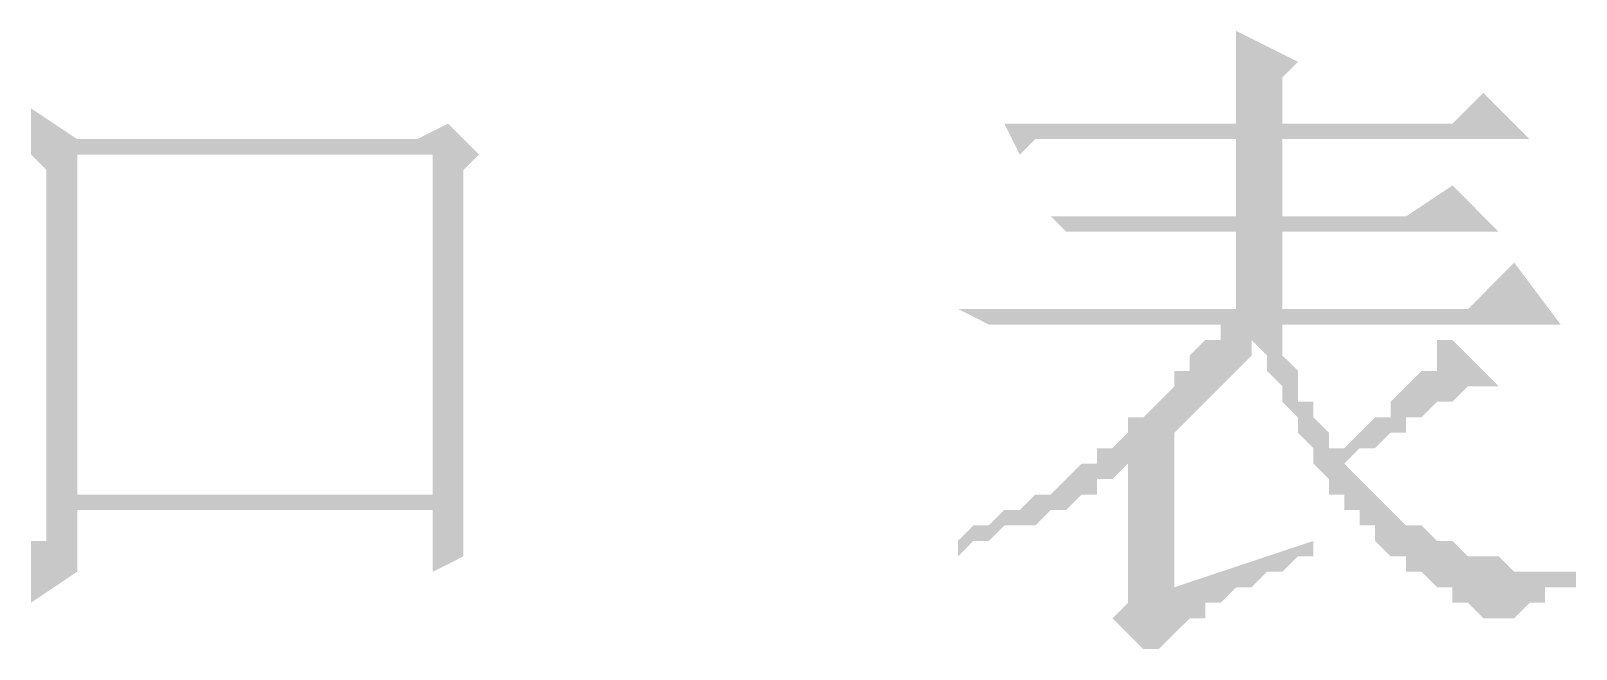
# Model space of a CAD drawing. Extents: x 51 to 246, y 3 to 417.
# Drawn here: x 210.354 to 214.588, y 308.864 to 310.557 of the extents above; entities that cross this region are included whole.
import ezdxf

# ---------------------------------------------------------------- set-up
doc = ezdxf.new("R2010")
doc.units = 0
doc.header["$MEASUREMENT"] = 0
doc.layers.add('_____1', color=160, linetype='Continuous')

msp = doc.modelspace()

# ---------------------------------------------------------------- hatches: boundary and pattern name
at = {"layer": '_____1'}
for points in [[(213.6562, 310.5569), (213.6562, 310.303), (213.7833, 310.303), (213.7833, 310.43), (213.8257, 310.4723)], [(214.3335, 310.3876), (214.2491, 310.303), (213.0213, 310.303), (213.0637, 310.2183), (213.106, 310.2606), (214.4606, 310.2606)], [(210.3544, 310.3452), (210.3544, 310.2606), (210.4812, 310.2606)], [(211.4972, 310.303), (211.4128, 310.2606), (210.3544, 310.2606), (210.3544, 310.2183), (211.4551, 310.2183), (211.4551, 309.2869), (210.4812, 309.2869), (211.5395, 309.2869), (211.5395, 310.1761), (211.5819, 310.2183)], [(210.3544, 310.2183), (210.3968, 310.1761), (210.3968, 309.1599), (210.3544, 309.1599), (210.3544, 308.9906), (210.4812, 309.0754), (210.4812, 309.2447), (211.5395, 309.2447), (211.5395, 309.2869), (210.4812, 309.2869), (210.4812, 310.2183), (211.4551, 310.2183)], [(214.2491, 310.1337), (214.122, 310.0489), (213.1484, 310.0489), (213.1908, 310.0066), (214.3759, 310.0066)], [(214.4183, 309.922), (214.2915, 309.795), (212.8945, 309.795), (212.9789, 309.7527), (214.5454, 309.7527)], [(213.741, 309.7527), (213.6138, 309.7527), (213.6138, 309.7103), (213.6986, 309.7103), (213.741, 309.6679), (213.741, 309.6257), (213.7833, 309.5833), (213.7833, 309.541), (213.8257, 309.4986), (213.8257, 309.4564), (213.8681, 309.414), (213.8681, 309.3716), (213.9105, 309.3293), (213.9105, 309.2869), (213.9528, 309.2869), (213.9528, 309.2447), (213.9949, 309.2447), (213.9949, 309.2023), (214.0372, 309.2023), (214.0372, 309.1599), (214.0796, 309.1177), (214.122, 309.1177), (214.122, 309.0754), (214.1644, 309.0754), (214.2067, 309.033), (214.2491, 309.033), (214.2491, 308.9906), (214.2915, 308.9906), (214.3335, 308.9482), (214.4183, 308.9482), (214.4606, 308.9906), (214.503, 308.9906), (214.503, 309.033), (214.5878, 309.033), (214.5878, 309.0754), (214.4183, 309.0754), (214.3759, 309.1177), (214.2915, 309.1177), (214.2491, 309.1599), (214.2067, 309.1599), (214.1644, 309.2023), (214.122, 309.2023), (214.0796, 309.2447), (214.0372, 309.2869), (213.9528, 309.3716), (213.9949, 309.414), (213.9105, 309.414), (213.9105, 309.4564), (213.8681, 309.4986), (213.8681, 309.541), (213.8257, 309.541), (213.8257, 309.6257), (213.7833, 309.6679), (213.7833, 309.7527)], [(213.6138, 309.7103), (213.5718, 309.7103), (213.5294, 309.6679), (213.5294, 309.6257), (213.4871, 309.6257), (213.4871, 309.5833), (213.4447, 309.541), (213.4023, 309.4986), (213.3599, 309.4986), (213.3599, 309.4564), (213.3176, 309.414), (213.2752, 309.414), (213.2752, 309.3716), (213.3599, 309.3716), (213.3599, 308.9906), (213.3176, 308.9482), (213.4023, 308.8637), (213.4447, 308.8637), (213.5294, 308.9482), (213.5718, 308.9482), (213.5718, 308.9906), (213.6138, 308.9906), (213.6562, 309.033), (213.4871, 309.033), (213.4871, 309.4564), (213.5294, 309.4986), (213.5718, 309.541), (213.6986, 309.6679), (213.6986, 309.7103)], [(214.2491, 309.7103), (214.2067, 309.7103), (214.2067, 309.6257), (214.1644, 309.6257), (214.0796, 309.541), (214.0796, 309.4986), (214.0372, 309.4986), (213.9528, 309.414), (214.0372, 309.414), (214.0796, 309.4564), (214.122, 309.4564), (214.122, 309.4986), (214.1644, 309.4986), (214.2067, 309.541), (214.2491, 309.541), (214.2915, 309.5833), (214.3759, 309.5833)], [(213.2752, 309.3716), (213.2332, 309.3716), (213.1484, 309.2869), (213.106, 309.2869), (213.0637, 309.2447), (213.0213, 309.2447), (212.9789, 309.2023), (212.9365, 309.2023), (212.8945, 309.1599), (212.8945, 309.1177), (212.9365, 309.1599), (212.9789, 309.1599), (213.0213, 309.2023), (213.106, 309.2023), (213.1484, 309.2447), (213.1908, 309.2447), (213.2332, 309.2869), (213.2752, 309.2869), (213.2752, 309.3293), (213.3176, 309.3293), (213.3599, 309.3716)], [(211.5395, 309.2447), (211.4551, 309.2447), (211.4551, 309.0754), (211.5395, 309.1177), (211.5395, 309.2023)]]:
    msp.add_hatch(color=7, dxfattribs=at).paths.add_polyline_path(points, is_closed=False)
for points in [[(213.6562, 310.2606), (213.7833, 310.2606), (213.7833, 310.0489), (213.6562, 310.0489)], [(213.6562, 310.0066), (213.7833, 310.0066), (213.7833, 309.795), (213.6562, 309.795)], [(213.8681, 309.1599), (213.4871, 309.033), (213.6986, 309.033), (213.741, 309.0754), (213.7833, 309.0754), (213.8257, 309.1177), (213.8681, 309.1177)]]:
    msp.add_hatch(color=7, dxfattribs=at).paths.add_polyline_path(points)

doc.saveas('drawing.dxf')
